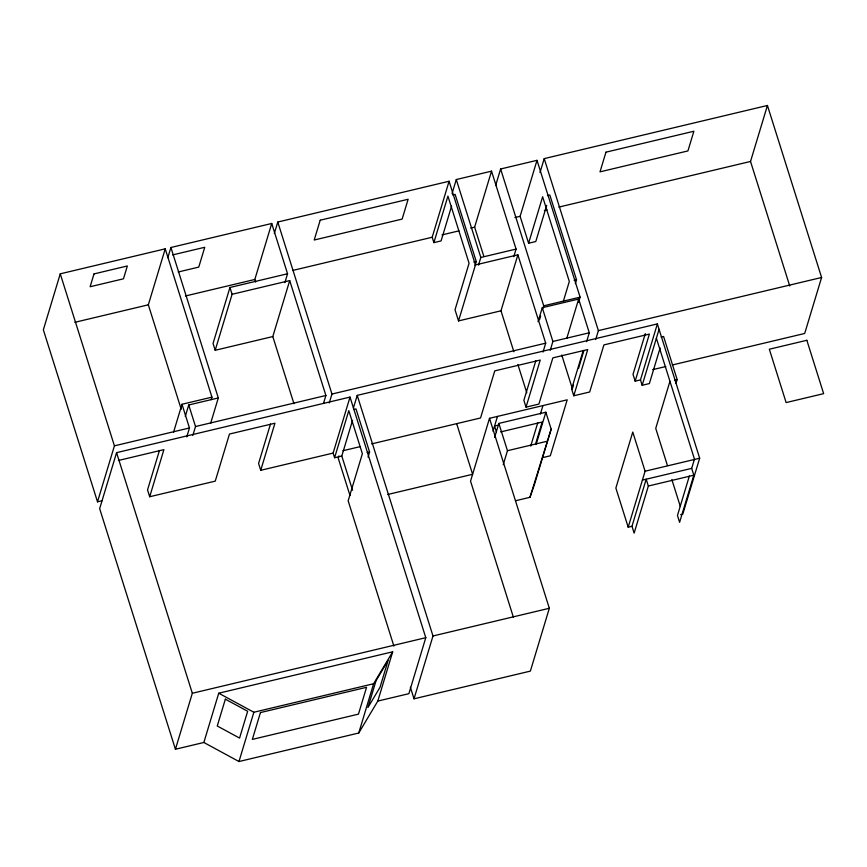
<?xml version="1.0" encoding="UTF-8"?>
<svg xmlns="http://www.w3.org/2000/svg" width="867" height="867" viewBox="0 0 867 867"><rect width="100%" height="100%" fill="white"/><g stroke="black" fill="none" stroke-linecap="round" stroke-linejoin="round"><path stroke-width="1.3" d="M211.169 399.687L211.938 397.151L165.229 248.84L60.257 273.831L43.35 329.807L97.516 501.82L102.068 500.736M181.225 409.278L148.333 304.816L165.229 248.84M167.84 257.662L170.918 247.485L271.729 223.48L287.551 273.755L284.864 282.664M97.516 501.82L114.422 445.844L60.257 273.831M377.806 701.067L408.888 693.676L425.784 637.689L350.019 397.086L116.568 452.661L99.662 508.647L175.427 749.251L203.853 742.477L238.978 761.529L358.743 733.016L377.806 701.067L392.686 651.8L218.733 693.21L203.853 742.477M159.452 450.461L147.542 489.909L149.688 496.737L215.254 481.131L229.473 434.042L274.947 423.215L260.729 470.304L333.123 453.073L350.019 397.086M149.688 496.737L163.906 449.648L118.432 460.475M173.541 432.265L181.994 404.271L211.938 397.151M185.278 416.442L188.735 404.987L218.3 397.953L170.918 247.485M287.551 273.755L229.95 287.476L213.044 343.451L215.2 350.279L272.802 336.559L289.708 280.583L232.096 294.292L215.2 350.279M186.763 436.881L189.461 427.973L181.994 404.271M192.832 435.429L195.519 426.531L188.735 404.987M210.616 423.399L218.3 397.953M255.635 282.046L254.822 279.467L271.729 223.48M274.33 233.494L277.787 222.039L449.084 181.257L475.441 264.934L458.535 320.909L500.985 310.809L517.881 254.822L475.441 264.934M270.493 424.028L258.583 463.477L260.729 470.304M175.427 749.251L192.333 693.264L116.568 452.661M323.586 403.133L325.894 395.493L289.708 280.583M329.265 402.96L331.953 394.052L277.787 222.039M238.978 761.529L253.858 712.251L373.612 683.738L392.686 651.8M352.544 420.387L341.793 456.02L334.586 457.733L348.805 410.644L362.373 453.744L348.155 500.833L393.9 646.099M338.943 455.923L338.249 458.209L349.997 495.523M353.378 408.097L357.226 395.374L657.37 323.922L699.669 458.22L682.763 514.207L680.638 514.705M451.609 206.032L441.086 240.918L433.879 242.63L432.189 237.244L449.084 181.257M368.042 457.115L369.58 452.032L356.001 408.931L353.606 409.506M433.879 242.63L447.925 196.126L469.069 263.275L455.023 309.779L458.535 320.909M452.065 193.536L456.291 179.545L491.535 171.157L516.071 249.078L513.763 256.719M483.884 256.513L474.628 227.132L491.535 171.157M495.631 185.527L500.627 168.989L537.009 160.33L580.099 297.153L578.56 302.236M475.105 265.432L476.265 261.563L455.121 194.403L452.726 194.977M478.519 265.107L480.827 257.466L456.291 179.545M358.743 733.016L373.612 683.738M546.709 205.36L535.795 241.525L528.588 243.237L520.113 216.306L537.009 160.33M539.989 172.609L544.216 158.618L767.436 105.471L821.602 277.483L804.695 333.47L672.337 364.974M528.588 243.237L542.634 196.733L569.316 281.482L563.474 300.86M542.644 457.613L550.307 455.793L567.202 399.817L489.508 418.306L470.543 481.142L513.383 617.196M493.009 431.192L497.474 416.409M489.508 418.306L549.331 608.276L530.366 671.112L414.014 698.813L432.991 635.977L357.226 395.374M494.634 437.412L498.861 423.421L545.852 412.226L551.174 429.111L534.267 485.087L529.965 497.311L515.518 500.747M538.049 321.69L542.276 307.698L578.657 299.039L589.278 332.787L586.591 341.696M539.491 319.804L540.64 315.989M542.948 308.359L543.717 305.813L500.627 168.989M503.228 464.701L507.455 450.71L498.861 423.421M535.784 360.867L523.874 400.326L526.02 407.143L538.906 404.076L552.853 357.865L587.728 349.564L573.77 395.775L589.69 391.992L603.909 344.903L649.383 334.077L635.164 381.166L640.475 379.898L657.37 323.922M526.02 407.143L540.239 360.054L494.764 370.881L480.546 417.97L371.694 443.882M543.013 352.056L545.701 343.169L517.881 254.822M550.209 350.355L552.897 341.457L542.276 307.698M575.352 283.65L576.522 279.77L549.83 195.021L547.435 195.595M530.712 446.115L537.713 422.933M540.412 414.003L542.948 405.583M566.747 338.477L578.657 299.039M535.578 443.926L542.189 422.034L500.617 431.929M536.25 444.034L545.852 412.226M529.965 497.311L551.174 429.111M573.77 395.775L571.624 388.958L583.253 350.441M571.624 388.958L572.383 388.774L573.531 384.959M578.527 368.421L583.903 350.604M595.694 339.528L598.382 330.63L544.216 158.618M645.319 333.611L633.018 374.338L635.164 381.166M660.134 347.938L649.372 383.572L642.165 385.284L659.072 329.308M669.953 381.285L655.734 428.374L667.438 465.525M628.196 527.201L645.091 471.214L632.769 432.069L615.863 488.056L628.196 527.201L631.978 526.291L646.197 479.202L648.343 486.029L634.135 533.118L631.978 526.291M676 383.398L677.16 379.573L663.591 336.483L661.185 337.057M789.739 285.969L750.529 161.457L767.436 105.471M689.373 476.016L677.463 515.464L679.609 522.292L693.828 475.203L691.682 468.375L694.359 459.488M172.674 254.909L204.742 247.279L198.76 267.101L178.234 271.989M74.844 322.307L148.333 304.816M185.43 295.983L254.822 279.467M292.515 270.493L432.189 237.244M441.997 234.903L458.968 230.86M470.716 228.064L474.628 227.132M514.911 217.541L520.113 216.306M544.378 210.529L547.001 209.901M558.825 207.094L750.529 161.457M480.827 257.466L516.071 249.078M473.87 262.137L476.265 261.563M574.117 280.344L576.522 279.77M543.717 305.813L580.099 297.153M114.422 445.844L189.461 427.973M195.519 426.531L325.894 395.493M331.953 394.052L545.701 343.169M552.897 341.457L589.278 332.787M598.382 330.63L821.602 277.483M652.678 369.656L665.78 366.535M342.931 450.732L359.924 446.689M367.175 452.596L369.58 452.032M674.754 380.147L677.16 379.573M498.46 425.112L494.569 426.033L496.358 431.723M507.455 450.71L546.871 441.325M387.636 494.515L472.613 474.292L456.671 423.66M645.091 471.214L699.669 458.22M642.414 480.112L691.682 468.375M648.343 486.029L693.828 475.203M192.333 693.264L425.784 637.689M432.991 635.977L549.331 608.276M218.733 693.21L253.858 712.251M656.384 338.195L694.565 459.434M640.475 379.898L642.165 385.284M671.871 479.614L680.346 506.523M561.751 355.015L572.383 388.774M500.985 310.809L513.882 351.774M517.913 364.584L526.778 392.751M341.793 456.02L352.566 490.245M410.373 687.228L414.014 698.813M333.123 453.073L334.586 457.733M272.802 336.559L293.946 403.708M229.95 287.476L232.096 294.292M93.994 273.918L90.125 286.739L123.472 278.806L127.341 265.974L93.994 273.918M320.205 220.196L314.212 240.018L402.136 219.091L408.129 199.269L320.205 220.196M225.355 699.17L217.259 725.993L239.563 738.088L247.659 711.265L225.355 699.17M260.447 712.576L252.34 739.399L358.461 714.137L366.557 687.314L260.447 712.576M376.029 680.714L367.933 707.537L380.039 687.238L388.134 660.416L376.029 680.714M605.957 152.169L600.007 171.85L687.932 150.923L693.882 131.242L605.957 152.169M806.841 340.287L769.332 349.228L786.131 402.581L823.65 393.651L806.841 340.287"/></g></svg>
